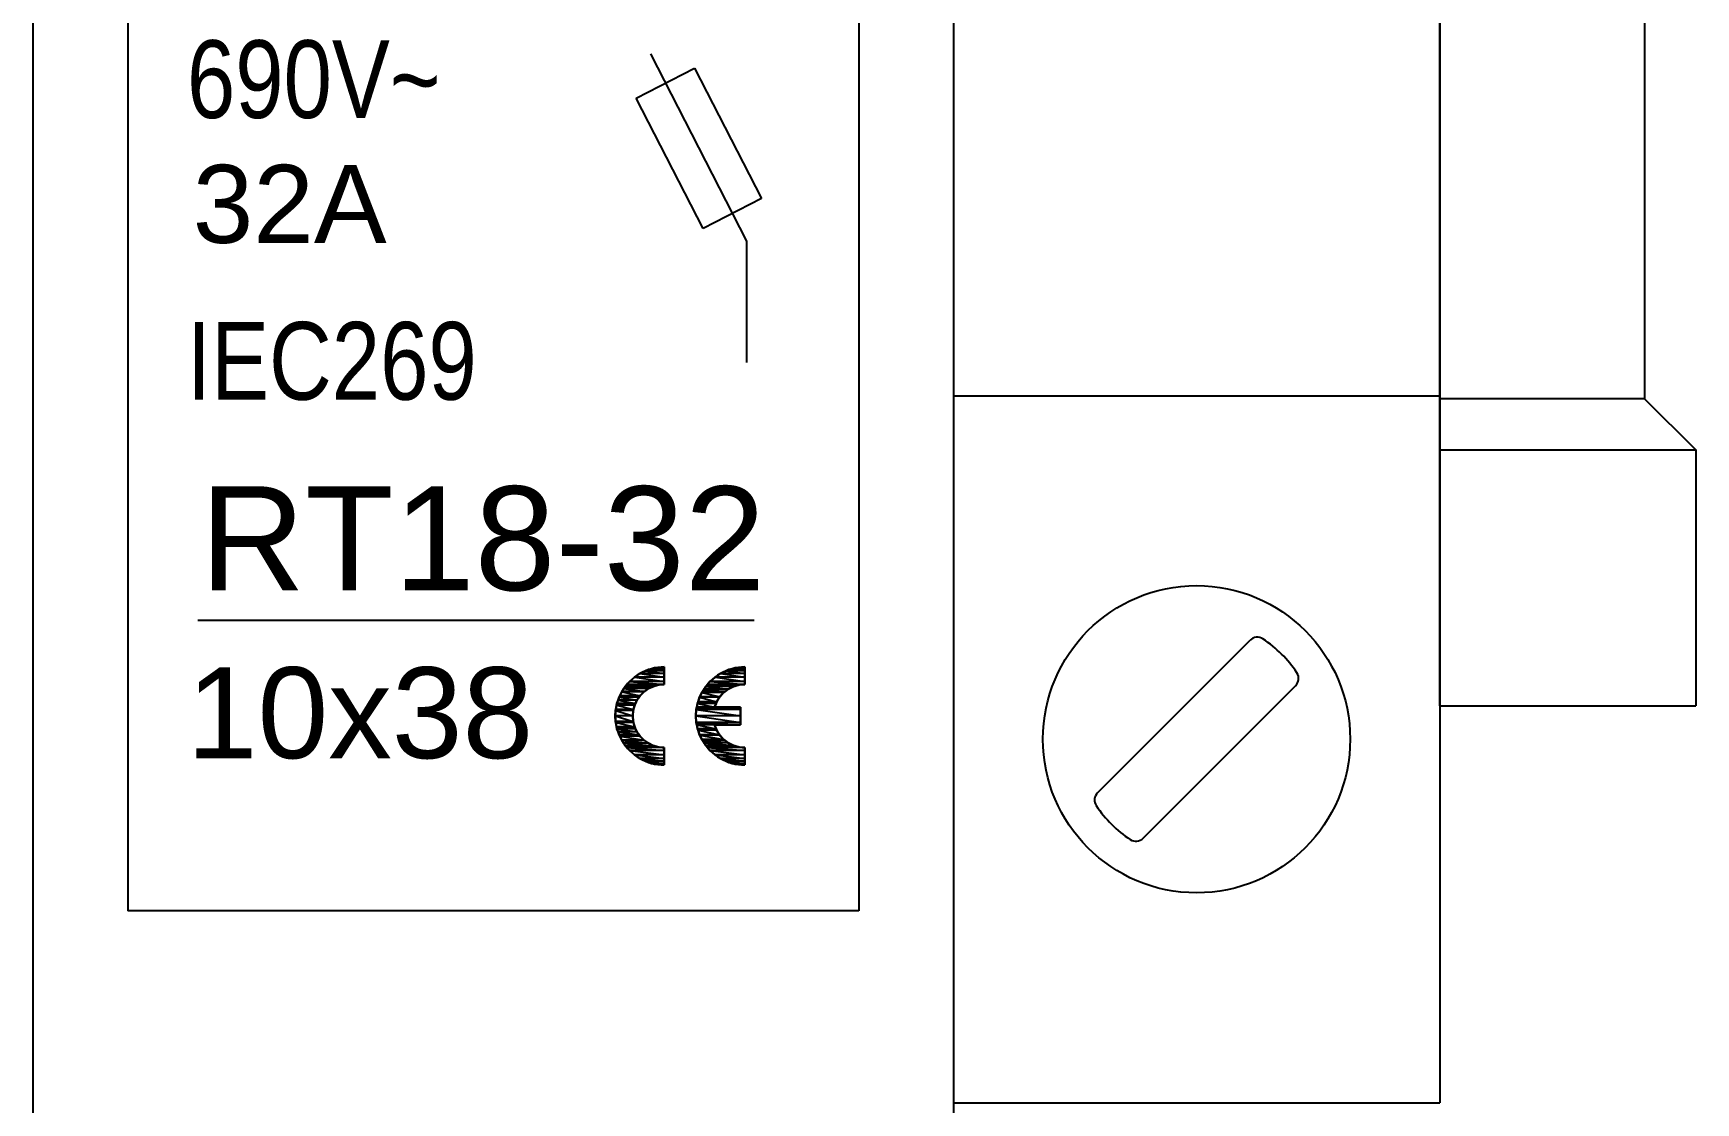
# Model space of a CAD drawing. Header units: millimetres. Extents: x 173893 to 258446, y -176540 to -123824.
# Drawn here: x 192818.97 to 192851.44, y -161989.53 to -161968.64 of the extents above; entities that cross this region are included whole.
import ezdxf

# ---------------------------------------------------------------- set-up
doc = ezdxf.new("R2010")
doc.units = ezdxf.units.MM
doc.header["$LTSCALE"] = 3
doc.layers.add('1', color=3, linetype='Continuous')
doc.layers.add('DUT', color=7, linetype='Continuous')
doc.styles.add('Arial', font='arial.ttf')

msp = doc.modelspace()

# ---------------------------------------------------------------- linework, layer by layer
for p, q in [((192818.967, -162006.235), (192818.967, -161926.754)), ((192836.939, -161926.754), (192836.939, -162006.235)), ((192820.815, -161954.395), (192820.815, -161985.783)), ((192835.091, -161954.395), (192835.091, -161985.783)), ((192831.022, -161969.045), (192832.899, -161972.698)), ((192830.745, -161969.907), (192831.885, -161969.322)), ((192831.885, -161969.322), (192833.194, -161971.869)), ((192832.054, -161972.455), (192830.745, -161969.907)), ((192833.194, -161971.869), (192832.054, -161972.455)), ((192832.899, -161972.698), (192832.899, -161975.072)), ((192822.184, -161980.104), (192833.048, -161980.104)), ((192830.868, -161981.117), (192830.814, -161981.147)), ((192830.925, -161981.092), (192830.868, -161981.117)), ((192830.983, -161981.07), (192830.925, -161981.092)), ((192831.042, -161981.052), (192830.983, -161981.07)), ((192831.103, -161981.037), (192831.042, -161981.052)), ((192831.165, -161981.027), (192831.103, -161981.037)), ((192831.228, -161981.02), (192831.165, -161981.027)), ((192831.292, -161981.018), (192831.228, -161981.02)), ((192831.292, -161981.018), (192831.292, -161981.018)), ((192832.442, -161981.117), (192832.387, -161981.147)), ((192832.498, -161981.092), (192832.442, -161981.117)), ((192832.556, -161981.07), (192832.498, -161981.092)), ((192832.616, -161981.052), (192832.556, -161981.07)), ((192832.677, -161981.037), (192832.616, -161981.052)), ((192832.739, -161981.027), (192832.677, -161981.037)), ((192832.802, -161981.02), (192832.739, -161981.027)), ((192832.866, -161981.018), (192832.802, -161981.02)), ((192832.866, -161981.018), (192832.866, -161981.018)), ((192830.497, -161981.443), (192830.464, -161981.497)), ((192830.534, -161981.391), (192830.497, -161981.443)), ((192830.574, -161981.343), (192830.534, -161981.391)), ((192830.617, -161981.297), (192830.574, -161981.343)), ((192830.662, -161981.255), (192830.617, -161981.297)), ((192830.711, -161981.215), (192830.662, -161981.255)), ((192830.761, -161981.179), (192830.711, -161981.215)), ((192830.814, -161981.147), (192830.761, -161981.179)), ((192830.984, -161981.441), (192830.95, -161981.462)), ((192831.019, -161981.422), (192830.984, -161981.441)), ((192831.055, -161981.406), (192831.019, -161981.422)), ((192831.093, -161981.392), (192831.055, -161981.406)), ((192831.131, -161981.38), (192831.093, -161981.392)), ((192831.17, -161981.371), (192831.131, -161981.38)), ((192831.21, -161981.364), (192831.17, -161981.371)), ((192831.251, -161981.36), (192831.21, -161981.364)), ((192831.292, -161981.359), (192831.251, -161981.36)), ((192831.292, -161981.359), (192831.292, -161981.359)), ((192832.071, -161981.443), (192832.037, -161981.497)), ((192832.108, -161981.391), (192832.071, -161981.443)), ((192832.147, -161981.343), (192832.108, -161981.391)), ((192832.19, -161981.297), (192832.147, -161981.343)), ((192832.236, -161981.255), (192832.19, -161981.297)), ((192832.284, -161981.215), (192832.236, -161981.255)), ((192832.334, -161981.179), (192832.284, -161981.215)), ((192832.387, -161981.147), (192832.334, -161981.179)), ((192832.577, -161981.43), (192832.535, -161981.455)), ((192832.621, -161981.409), (192832.577, -161981.43)), ((192832.668, -161981.391), (192832.621, -161981.409)), ((192832.715, -161981.377), (192832.668, -161981.391)), ((192832.764, -161981.367), (192832.715, -161981.377)), ((192832.814, -161981.361), (192832.764, -161981.367)), ((192832.866, -161981.359), (192832.814, -161981.361)), ((192832.866, -161981.359), (192832.866, -161981.359)), ((192830.367, -161981.73), (192830.353, -161981.79)), ((192830.385, -161981.67), (192830.367, -161981.73)), ((192830.407, -161981.611), (192830.385, -161981.67)), ((192830.433, -161981.553), (192830.407, -161981.611)), ((192830.464, -161981.497), (192830.433, -161981.553)), ((192830.464, -161981.497), (192830.464, -161981.497)), ((192830.722, -161981.74), (192830.708, -161981.778)), ((192830.739, -161981.703), (192830.722, -161981.74)), ((192830.758, -161981.667), (192830.739, -161981.703)), ((192830.78, -161981.632), (192830.758, -161981.667)), ((192830.758, -161981.667), (192830.758, -161981.667)), ((192830.804, -161981.599), (192830.78, -161981.632)), ((192830.829, -161981.567), (192830.804, -161981.599)), ((192830.857, -161981.538), (192830.829, -161981.567)), ((192830.886, -161981.511), (192830.857, -161981.538)), ((192830.917, -161981.485), (192830.886, -161981.511)), ((192830.95, -161981.462), (192830.917, -161981.485)), ((192831.941, -161981.73), (192831.927, -161981.79)), ((192831.959, -161981.67), (192831.941, -161981.73)), ((192831.981, -161981.611), (192831.959, -161981.67)), ((192832.007, -161981.553), (192831.981, -161981.611)), ((192832.037, -161981.497), (192832.007, -161981.553)), ((192832.037, -161981.497), (192832.037, -161981.497)), ((192832.289, -161981.757), (192832.273, -161981.805)), ((192832.309, -161981.71), (192832.289, -161981.757)), ((192832.332, -161981.666), (192832.309, -161981.71)), ((192832.359, -161981.624), (192832.332, -161981.666)), ((192832.388, -161981.584), (192832.359, -161981.624)), ((192832.421, -161981.548), (192832.388, -161981.584)), ((192832.456, -161981.514), (192832.421, -161981.548)), ((192832.495, -161981.483), (192832.456, -161981.514)), ((192832.535, -161981.455), (192832.495, -161981.483)), ((192830.337, -161981.913), (192830.335, -161981.975)), ((192830.335, -161981.975), (192830.337, -161982.037)), ((192830.343, -161981.852), (192830.337, -161981.913)), ((192830.337, -161982.037), (192830.343, -161982.099)), ((192830.353, -161981.79), (192830.343, -161981.852)), ((192830.677, -161981.935), (192830.676, -161981.975)), ((192830.676, -161981.975), (192830.677, -161982.015)), ((192830.681, -161981.895), (192830.677, -161981.935)), ((192830.677, -161982.015), (192830.681, -161982.055)), ((192830.687, -161981.856), (192830.681, -161981.895)), ((192830.681, -161982.055), (192830.687, -161982.094)), ((192830.696, -161981.817), (192830.687, -161981.856)), ((192830.687, -161982.094), (192830.696, -161982.133)), ((192830.708, -161981.778), (192830.696, -161981.817)), ((192831.911, -161981.913), (192831.909, -161981.975)), ((192831.909, -161981.975), (192831.911, -161982.037)), ((192831.917, -161981.852), (192831.911, -161981.913)), ((192831.911, -161982.037), (192831.917, -161982.099)), ((192831.927, -161981.79), (192831.917, -161981.852)), ((192832.273, -161981.805), (192832.781, -161981.805)), ((192832.781, -161981.805), (192832.781, -161982.145)), ((192830.343, -161982.099), (192830.353, -161982.16)), ((192830.353, -161982.16), (192830.367, -161982.221)), ((192830.367, -161982.221), (192830.385, -161982.281)), ((192830.385, -161982.281), (192830.407, -161982.34)), ((192830.407, -161982.34), (192830.433, -161982.397)), ((192830.433, -161982.397), (192830.464, -161982.454)), ((192830.696, -161982.133), (192830.708, -161982.172)), ((192830.708, -161982.172), (192830.722, -161982.21)), ((192830.722, -161982.21), (192830.739, -161982.247)), ((192830.739, -161982.247), (192830.758, -161982.284)), ((192830.758, -161982.284), (192830.758, -161982.284)), ((192830.758, -161982.284), (192830.78, -161982.318)), ((192830.78, -161982.318), (192830.804, -161982.351)), ((192830.804, -161982.351), (192830.829, -161982.383)), ((192830.829, -161982.383), (192830.857, -161982.412)), ((192830.857, -161982.412), (192830.886, -161982.439)), ((192831.917, -161982.099), (192831.927, -161982.16)), ((192831.927, -161982.16), (192831.941, -161982.221)), ((192831.941, -161982.221), (192831.959, -161982.281)), ((192831.959, -161982.281), (192831.981, -161982.34)), ((192831.981, -161982.34), (192832.007, -161982.397)), ((192832.007, -161982.397), (192832.037, -161982.454)), ((192832.273, -161982.145), (192832.781, -161982.145)), ((192832.273, -161982.145), (192832.273, -161982.145)), ((192832.273, -161982.145), (192832.289, -161982.194)), ((192832.289, -161982.194), (192832.309, -161982.24)), ((192832.309, -161982.24), (192832.332, -161982.285)), ((192832.332, -161982.285), (192832.359, -161982.327)), ((192832.359, -161982.327), (192832.388, -161982.366)), ((192832.388, -161982.366), (192832.421, -161982.403)), ((192832.421, -161982.403), (192832.456, -161982.437)), ((192830.464, -161982.454), (192830.464, -161982.454)), ((192830.464, -161982.454), (192830.497, -161982.508)), ((192830.497, -161982.508), (192830.534, -161982.559)), ((192830.534, -161982.559), (192830.574, -161982.608)), ((192830.574, -161982.608), (192830.617, -161982.653)), ((192830.617, -161982.653), (192830.662, -161982.696)), ((192830.662, -161982.696), (192830.711, -161982.735)), ((192830.711, -161982.735), (192830.761, -161982.771)), ((192830.886, -161982.439), (192830.917, -161982.465)), ((192830.917, -161982.465), (192830.95, -161982.488)), ((192830.95, -161982.488), (192830.984, -161982.509)), ((192830.984, -161982.509), (192831.019, -161982.528)), ((192831.019, -161982.528), (192831.055, -161982.545)), ((192831.055, -161982.545), (192831.093, -161982.559)), ((192831.093, -161982.559), (192831.131, -161982.571)), ((192831.131, -161982.571), (192831.17, -161982.58)), ((192831.17, -161982.58), (192831.21, -161982.586)), ((192831.21, -161982.586), (192831.251, -161982.59)), ((192831.251, -161982.59), (192831.292, -161982.592)), ((192832.037, -161982.454), (192832.037, -161982.454)), ((192832.037, -161982.454), (192832.071, -161982.508)), ((192832.071, -161982.508), (192832.108, -161982.559)), ((192832.108, -161982.559), (192832.147, -161982.608)), ((192832.147, -161982.608), (192832.19, -161982.653)), ((192832.19, -161982.653), (192832.236, -161982.696)), ((192832.236, -161982.696), (192832.284, -161982.735)), ((192832.284, -161982.735), (192832.334, -161982.771)), ((192832.456, -161982.437), (192832.495, -161982.468)), ((192832.495, -161982.468), (192832.535, -161982.496)), ((192832.535, -161982.496), (192832.577, -161982.52)), ((192832.577, -161982.52), (192832.621, -161982.541)), ((192832.621, -161982.541), (192832.668, -161982.559)), ((192832.668, -161982.559), (192832.715, -161982.573)), ((192832.715, -161982.573), (192832.764, -161982.584)), ((192832.764, -161982.584), (192832.814, -161982.59)), ((192832.814, -161982.59), (192832.866, -161982.592)), ((192830.761, -161982.771), (192830.814, -161982.804)), ((192830.814, -161982.804), (192830.868, -161982.833)), ((192830.868, -161982.833), (192830.925, -161982.859)), ((192830.925, -161982.859), (192830.983, -161982.881)), ((192830.983, -161982.881), (192831.042, -161982.899)), ((192831.042, -161982.899), (192831.103, -161982.913)), ((192831.103, -161982.913), (192831.165, -161982.924)), ((192831.165, -161982.924), (192831.228, -161982.93)), ((192831.228, -161982.93), (192831.292, -161982.932)), ((192832.334, -161982.771), (192832.387, -161982.804)), ((192832.387, -161982.804), (192832.442, -161982.833)), ((192832.442, -161982.833), (192832.498, -161982.859)), ((192832.498, -161982.859), (192832.556, -161982.881)), ((192832.556, -161982.881), (192832.616, -161982.899)), ((192832.616, -161982.899), (192832.677, -161982.913)), ((192832.677, -161982.913), (192832.739, -161982.924)), ((192832.739, -161982.924), (192832.802, -161982.93)), ((192832.802, -161982.93), (192832.866, -161982.932)), ((192835.091, -161985.783), (192820.815, -161985.783))]:
    msp.add_line(p, q)
at = {"color": 251}
for p, q in [((192830.814, -161981.147), (192830.926, -161981.091)), ((192830.926, -161981.091), (192830.814, -161981.147)), ((192830.926, -161981.091), (192831.045, -161981.051)), ((192831.045, -161981.051), (192830.926, -161981.091)), ((192831.292, -161981.091), (192830.926, -161981.091)), ((192830.926, -161981.091), (192831.292, -161981.147)), ((192830.926, -161981.091), (192831.292, -161981.147)), ((192831.292, -161981.091), (192830.926, -161981.091)), ((192831.045, -161981.051), (192831.167, -161981.027)), ((192831.167, -161981.027), (192831.045, -161981.051)), ((192831.292, -161981.051), (192831.045, -161981.051)), ((192831.045, -161981.051), (192831.292, -161981.091)), ((192831.045, -161981.051), (192831.292, -161981.091)), ((192831.292, -161981.051), (192831.045, -161981.051)), ((192831.167, -161981.027), (192831.292, -161981.018)), ((192831.292, -161981.018), (192831.167, -161981.027)), ((192831.292, -161981.027), (192831.167, -161981.027)), ((192831.167, -161981.027), (192831.292, -161981.051)), ((192831.167, -161981.027), (192831.292, -161981.051)), ((192831.292, -161981.027), (192831.167, -161981.027)), ((192831.292, -161981.018), (192831.292, -161981.027)), ((192831.292, -161981.027), (192831.292, -161981.018)), ((192831.292, -161981.051), (192831.292, -161981.027)), ((192831.292, -161981.027), (192831.292, -161981.051)), ((192831.292, -161981.091), (192831.292, -161981.051)), ((192831.292, -161981.051), (192831.292, -161981.091)), ((192831.292, -161981.147), (192831.292, -161981.091)), ((192831.292, -161981.091), (192831.292, -161981.147)), ((192832.387, -161981.147), (192832.499, -161981.091)), ((192832.499, -161981.091), (192832.387, -161981.147)), ((192832.499, -161981.091), (192832.618, -161981.051)), ((192832.618, -161981.051), (192832.499, -161981.091)), ((192832.866, -161981.091), (192832.499, -161981.091)), ((192832.499, -161981.091), (192832.866, -161981.147)), ((192832.499, -161981.091), (192832.866, -161981.147)), ((192832.866, -161981.091), (192832.499, -161981.091)), ((192832.618, -161981.051), (192832.741, -161981.027)), ((192832.741, -161981.027), (192832.618, -161981.051)), ((192832.866, -161981.051), (192832.618, -161981.051)), ((192832.618, -161981.051), (192832.866, -161981.091)), ((192832.618, -161981.051), (192832.866, -161981.091)), ((192832.866, -161981.051), (192832.618, -161981.051)), ((192832.741, -161981.027), (192832.866, -161981.018)), ((192832.866, -161981.018), (192832.741, -161981.027)), ((192832.866, -161981.027), (192832.741, -161981.027)), ((192832.741, -161981.027), (192832.866, -161981.051)), ((192832.741, -161981.027), (192832.866, -161981.051)), ((192832.866, -161981.027), (192832.741, -161981.027)), ((192832.866, -161981.018), (192832.866, -161981.027)), ((192832.866, -161981.027), (192832.866, -161981.018)), ((192832.866, -161981.051), (192832.866, -161981.027)), ((192832.866, -161981.027), (192832.866, -161981.051)), ((192832.866, -161981.091), (192832.866, -161981.051)), ((192832.866, -161981.051), (192832.866, -161981.091)), ((192832.866, -161981.147), (192832.866, -161981.091)), ((192832.866, -161981.091), (192832.866, -161981.147)), ((192830.464, -161981.497), (192830.501, -161981.441)), ((192830.501, -161981.441), (192830.464, -161981.497)), ((192830.501, -161981.441), (192830.531, -161981.396)), ((192830.531, -161981.396), (192830.501, -161981.441)), ((192830.984, -161981.441), (192830.501, -161981.441)), ((192830.501, -161981.441), (192830.904, -161981.497)), ((192830.501, -161981.441), (192830.904, -161981.497)), ((192830.984, -161981.441), (192830.501, -161981.441)), ((192830.531, -161981.396), (192830.533, -161981.393)), ((192830.533, -161981.393), (192830.531, -161981.396)), ((192831.081, -161981.396), (192830.531, -161981.396)), ((192830.531, -161981.396), (192830.984, -161981.441)), ((192830.531, -161981.396), (192830.984, -161981.441)), ((192831.081, -161981.396), (192830.531, -161981.396)), ((192830.533, -161981.393), (192830.555, -161981.368)), ((192830.555, -161981.368), (192830.533, -161981.393)), ((192831.093, -161981.393), (192830.533, -161981.393)), ((192830.533, -161981.393), (192831.081, -161981.396)), ((192830.533, -161981.393), (192831.081, -161981.396)), ((192831.093, -161981.393), (192830.533, -161981.393)), ((192830.555, -161981.368), (192830.563, -161981.359)), ((192830.563, -161981.359), (192830.555, -161981.368)), ((192831.185, -161981.368), (192830.555, -161981.368)), ((192830.555, -161981.368), (192831.093, -161981.393)), ((192830.555, -161981.368), (192831.093, -161981.393)), ((192831.185, -161981.368), (192830.555, -161981.368)), ((192830.563, -161981.359), (192830.616, -161981.299)), ((192830.616, -161981.299), (192830.563, -161981.359)), ((192831.292, -161981.359), (192830.563, -161981.359)), ((192830.563, -161981.359), (192831.185, -161981.368)), ((192830.563, -161981.359), (192831.185, -161981.368)), ((192831.292, -161981.359), (192830.563, -161981.359)), ((192830.616, -161981.299), (192830.71, -161981.216)), ((192830.71, -161981.216), (192830.616, -161981.299)), ((192831.292, -161981.299), (192830.616, -161981.299)), ((192830.616, -161981.299), (192831.292, -161981.359)), ((192830.616, -161981.299), (192831.292, -161981.359)), ((192831.292, -161981.299), (192830.616, -161981.299)), ((192830.71, -161981.216), (192830.814, -161981.147)), ((192830.814, -161981.147), (192830.71, -161981.216)), ((192831.292, -161981.216), (192830.71, -161981.216)), ((192830.71, -161981.216), (192831.292, -161981.299)), ((192830.71, -161981.216), (192831.292, -161981.299)), ((192831.292, -161981.216), (192830.71, -161981.216)), ((192831.292, -161981.147), (192830.814, -161981.147)), ((192830.814, -161981.147), (192831.292, -161981.216)), ((192830.814, -161981.147), (192831.292, -161981.216)), ((192831.292, -161981.147), (192830.814, -161981.147)), ((192830.904, -161981.497), (192830.984, -161981.441)), ((192830.984, -161981.441), (192830.904, -161981.497)), ((192830.984, -161981.441), (192831.081, -161981.396)), ((192831.081, -161981.396), (192830.984, -161981.441)), ((192831.081, -161981.396), (192831.093, -161981.393)), ((192831.093, -161981.393), (192831.081, -161981.396)), ((192831.093, -161981.393), (192831.185, -161981.368)), ((192831.185, -161981.368), (192831.093, -161981.393)), ((192831.185, -161981.368), (192831.292, -161981.359)), ((192831.292, -161981.359), (192831.185, -161981.368)), ((192831.292, -161981.216), (192831.292, -161981.147)), ((192831.292, -161981.147), (192831.292, -161981.216)), ((192831.292, -161981.299), (192831.292, -161981.216)), ((192831.292, -161981.216), (192831.292, -161981.299)), ((192831.292, -161981.359), (192831.292, -161981.299)), ((192831.292, -161981.299), (192831.292, -161981.359)), ((192832.068, -161981.451), (192832.102, -161981.4)), ((192832.102, -161981.4), (192832.068, -161981.451)), ((192832.102, -161981.4), (192832.107, -161981.393)), ((192832.107, -161981.393), (192832.102, -161981.4)), ((192832.643, -161981.4), (192832.102, -161981.4)), ((192832.102, -161981.4), (192832.542, -161981.451)), ((192832.102, -161981.4), (192832.542, -161981.451)), ((192832.643, -161981.4), (192832.102, -161981.4)), ((192832.107, -161981.393), (192832.127, -161981.369)), ((192832.127, -161981.369), (192832.107, -161981.393)), ((192832.669, -161981.393), (192832.107, -161981.393)), ((192832.107, -161981.393), (192832.643, -161981.4)), ((192832.107, -161981.393), (192832.643, -161981.4)), ((192832.669, -161981.393), (192832.107, -161981.393)), ((192832.127, -161981.369), (192832.136, -161981.359)), ((192832.136, -161981.359), (192832.127, -161981.369)), ((192832.753, -161981.369), (192832.127, -161981.369)), ((192832.127, -161981.369), (192832.669, -161981.393)), ((192832.127, -161981.369), (192832.669, -161981.393)), ((192832.753, -161981.369), (192832.127, -161981.369)), ((192832.136, -161981.359), (192832.189, -161981.299)), ((192832.189, -161981.299), (192832.136, -161981.359)), ((192832.866, -161981.359), (192832.136, -161981.359)), ((192832.136, -161981.359), (192832.753, -161981.369)), ((192832.136, -161981.359), (192832.753, -161981.369)), ((192832.866, -161981.359), (192832.136, -161981.359)), ((192832.189, -161981.299), (192832.283, -161981.216)), ((192832.283, -161981.216), (192832.189, -161981.299)), ((192832.866, -161981.299), (192832.189, -161981.299)), ((192832.189, -161981.299), (192832.866, -161981.359)), ((192832.189, -161981.299), (192832.866, -161981.359)), ((192832.866, -161981.299), (192832.189, -161981.299)), ((192832.283, -161981.216), (192832.387, -161981.147)), ((192832.387, -161981.147), (192832.283, -161981.216)), ((192832.866, -161981.216), (192832.283, -161981.216)), ((192832.283, -161981.216), (192832.866, -161981.299)), ((192832.283, -161981.216), (192832.866, -161981.299)), ((192832.866, -161981.216), (192832.283, -161981.216)), ((192832.866, -161981.147), (192832.387, -161981.147)), ((192832.387, -161981.147), (192832.866, -161981.216)), ((192832.387, -161981.147), (192832.866, -161981.216)), ((192832.866, -161981.147), (192832.387, -161981.147)), ((192832.542, -161981.451), (192832.643, -161981.4)), ((192832.643, -161981.4), (192832.542, -161981.451)), ((192832.643, -161981.4), (192832.669, -161981.393)), ((192832.669, -161981.393), (192832.643, -161981.4)), ((192832.669, -161981.393), (192832.753, -161981.369)), ((192832.753, -161981.369), (192832.669, -161981.393)), ((192832.753, -161981.369), (192832.866, -161981.359)), ((192832.866, -161981.359), (192832.753, -161981.369)), ((192832.866, -161981.216), (192832.866, -161981.147)), ((192832.866, -161981.147), (192832.866, -161981.216)), ((192832.866, -161981.299), (192832.866, -161981.216)), ((192832.866, -161981.216), (192832.866, -161981.299)), ((192832.866, -161981.359), (192832.866, -161981.299)), ((192832.866, -161981.299), (192832.866, -161981.359)), ((192830.344, -161981.85), (192830.361, -161981.764)), ((192830.361, -161981.764), (192830.344, -161981.85)), ((192830.361, -161981.764), (192830.368, -161981.728)), ((192830.368, -161981.728), (192830.361, -161981.764)), ((192830.713, -161981.764), (192830.361, -161981.764)), ((192830.361, -161981.764), (192830.69, -161981.85)), ((192830.361, -161981.764), (192830.69, -161981.85)), ((192830.713, -161981.764), (192830.361, -161981.764)), ((192830.368, -161981.728), (192830.389, -161981.667)), ((192830.389, -161981.667), (192830.368, -161981.728)), ((192830.73, -161981.728), (192830.368, -161981.728)), ((192830.368, -161981.728), (192830.713, -161981.764)), ((192830.368, -161981.728), (192830.713, -161981.764)), ((192830.73, -161981.728), (192830.368, -161981.728)), ((192830.389, -161981.667), (192830.408, -161981.609)), ((192830.408, -161981.609), (192830.389, -161981.667)), ((192830.758, -161981.667), (192830.389, -161981.667)), ((192830.389, -161981.667), (192830.73, -161981.728)), ((192830.389, -161981.667), (192830.73, -161981.728)), ((192830.758, -161981.667), (192830.389, -161981.667)), ((192830.408, -161981.609), (192830.423, -161981.579)), ((192830.423, -161981.579), (192830.408, -161981.609)), ((192830.799, -161981.609), (192830.408, -161981.609)), ((192830.408, -161981.609), (192830.758, -161981.667)), ((192830.408, -161981.609), (192830.758, -161981.667)), ((192830.799, -161981.609), (192830.408, -161981.609)), ((192830.423, -161981.579), (192830.461, -161981.503)), ((192830.461, -161981.503), (192830.423, -161981.579)), ((192830.82, -161981.579), (192830.423, -161981.579)), ((192830.423, -161981.579), (192830.799, -161981.609)), ((192830.423, -161981.579), (192830.799, -161981.609)), ((192830.82, -161981.579), (192830.423, -161981.579)), ((192830.461, -161981.503), (192830.464, -161981.497)), ((192830.464, -161981.497), (192830.461, -161981.503)), ((192830.896, -161981.503), (192830.461, -161981.503)), ((192830.461, -161981.503), (192830.82, -161981.579)), ((192830.461, -161981.503), (192830.82, -161981.579)), ((192830.896, -161981.503), (192830.461, -161981.503)), ((192830.904, -161981.497), (192830.464, -161981.497)), ((192830.464, -161981.497), (192830.896, -161981.503)), ((192830.464, -161981.497), (192830.896, -161981.503)), ((192830.904, -161981.497), (192830.464, -161981.497)), ((192830.69, -161981.85), (192830.713, -161981.764)), ((192830.713, -161981.764), (192830.69, -161981.85)), ((192830.713, -161981.764), (192830.73, -161981.728)), ((192830.73, -161981.728), (192830.713, -161981.764)), ((192830.73, -161981.728), (192830.758, -161981.667)), ((192830.758, -161981.667), (192830.73, -161981.728)), ((192830.758, -161981.667), (192830.799, -161981.609)), ((192830.799, -161981.609), (192830.758, -161981.667)), ((192830.799, -161981.609), (192830.82, -161981.579)), ((192830.82, -161981.579), (192830.799, -161981.609)), ((192830.82, -161981.579), (192830.896, -161981.503)), ((192830.896, -161981.503), (192830.82, -161981.579)), ((192830.896, -161981.503), (192830.904, -161981.497)), ((192830.904, -161981.497), (192830.896, -161981.503)), ((192831.926, -161981.805), (192831.941, -161981.728)), ((192831.941, -161981.728), (192831.926, -161981.805)), ((192831.941, -161981.728), (192831.951, -161981.699)), ((192831.951, -161981.699), (192831.941, -161981.728)), ((192832.303, -161981.728), (192831.941, -161981.728)), ((192831.941, -161981.728), (192832.273, -161981.805)), ((192831.941, -161981.728), (192832.273, -161981.805)), ((192832.303, -161981.728), (192831.941, -161981.728)), ((192831.951, -161981.699), (192831.982, -161981.609)), ((192831.982, -161981.609), (192831.951, -161981.699)), ((192832.314, -161981.699), (192831.951, -161981.699)), ((192831.951, -161981.699), (192832.303, -161981.728)), ((192831.951, -161981.699), (192832.303, -161981.728)), ((192832.314, -161981.699), (192831.951, -161981.699)), ((192831.982, -161981.609), (192831.985, -161981.603)), ((192831.985, -161981.603), (192831.982, -161981.609)), ((192832.37, -161981.609), (192831.982, -161981.609)), ((192831.982, -161981.609), (192832.314, -161981.699)), ((192831.982, -161981.609), (192832.314, -161981.699)), ((192832.37, -161981.609), (192831.982, -161981.609)), ((192831.985, -161981.603), (192832.026, -161981.519)), ((192832.026, -161981.519), (192831.985, -161981.603)), ((192832.374, -161981.603), (192831.985, -161981.603)), ((192831.985, -161981.603), (192832.37, -161981.609)), ((192831.985, -161981.603), (192832.37, -161981.609)), ((192832.374, -161981.603), (192831.985, -161981.603)), ((192832.026, -161981.519), (192832.037, -161981.497)), ((192832.037, -161981.497), (192832.026, -161981.519)), ((192832.451, -161981.519), (192832.026, -161981.519)), ((192832.026, -161981.519), (192832.374, -161981.603)), ((192832.026, -161981.519), (192832.374, -161981.603)), ((192832.451, -161981.519), (192832.026, -161981.519)), ((192832.037, -161981.497), (192832.068, -161981.451)), ((192832.068, -161981.451), (192832.037, -161981.497)), ((192832.48, -161981.497), (192832.037, -161981.497)), ((192832.037, -161981.497), (192832.451, -161981.519)), ((192832.037, -161981.497), (192832.451, -161981.519)), ((192832.48, -161981.497), (192832.037, -161981.497)), ((192832.542, -161981.451), (192832.068, -161981.451)), ((192832.068, -161981.451), (192832.48, -161981.497)), ((192832.068, -161981.451), (192832.48, -161981.497)), ((192832.542, -161981.451), (192832.068, -161981.451)), ((192832.273, -161981.805), (192832.303, -161981.728)), ((192832.303, -161981.728), (192832.273, -161981.805)), ((192832.303, -161981.728), (192832.314, -161981.699)), ((192832.314, -161981.699), (192832.303, -161981.728)), ((192832.314, -161981.699), (192832.37, -161981.609)), ((192832.37, -161981.609), (192832.314, -161981.699)), ((192832.37, -161981.609), (192832.374, -161981.603)), ((192832.374, -161981.603), (192832.37, -161981.609)), ((192832.374, -161981.603), (192832.451, -161981.519)), ((192832.451, -161981.519), (192832.374, -161981.603)), ((192832.451, -161981.519), (192832.48, -161981.497)), ((192832.48, -161981.497), (192832.451, -161981.519)), ((192832.48, -161981.497), (192832.542, -161981.451)), ((192832.542, -161981.451), (192832.48, -161981.497)), ((192830.335, -161981.975), (192830.342, -161981.868)), ((192830.342, -161981.868), (192830.335, -161981.975)), ((192830.676, -161981.975), (192830.335, -161981.975)), ((192830.335, -161981.975), (192830.685, -161982.082)), ((192830.342, -161982.082), (192830.335, -161981.975)), ((192830.335, -161981.975), (192830.685, -161982.082)), ((192830.676, -161981.975), (192830.335, -161981.975)), ((192830.335, -161981.975), (192830.342, -161982.082)), ((192830.342, -161981.868), (192830.344, -161981.85)), ((192830.344, -161981.85), (192830.342, -161981.868)), ((192830.685, -161981.868), (192830.342, -161981.868)), ((192830.342, -161981.868), (192830.676, -161981.975)), ((192830.342, -161981.868), (192830.676, -161981.975)), ((192830.685, -161981.868), (192830.342, -161981.868)), ((192830.685, -161982.082), (192830.342, -161982.082)), ((192830.342, -161982.082), (192830.69, -161982.1)), ((192830.344, -161982.1), (192830.342, -161982.082)), ((192830.342, -161982.082), (192830.69, -161982.1)), ((192830.685, -161982.082), (192830.342, -161982.082)), ((192830.342, -161982.082), (192830.344, -161982.1)), ((192830.69, -161981.85), (192830.344, -161981.85)), ((192830.344, -161981.85), (192830.685, -161981.868)), ((192830.344, -161981.85), (192830.685, -161981.868)), ((192830.69, -161981.85), (192830.344, -161981.85)), ((192830.676, -161981.975), (192830.685, -161981.868)), ((192830.685, -161981.868), (192830.676, -161981.975)), ((192830.685, -161982.082), (192830.676, -161981.975)), ((192830.676, -161981.975), (192830.685, -161982.082)), ((192830.685, -161981.868), (192830.69, -161981.85)), ((192830.69, -161981.85), (192830.685, -161981.868)), ((192830.69, -161982.1), (192830.685, -161982.082)), ((192830.685, -161982.082), (192830.69, -161982.1)), ((192831.909, -161981.975), (192831.917, -161981.85)), ((192831.917, -161981.85), (192831.909, -161981.975)), ((192832.781, -161981.975), (192831.909, -161981.975)), ((192831.909, -161981.975), (192832.781, -161982.1)), ((192831.917, -161982.1), (192831.909, -161981.975)), ((192831.909, -161981.975), (192832.781, -161982.1)), ((192832.781, -161981.975), (192831.909, -161981.975)), ((192831.909, -161981.975), (192831.917, -161982.1)), ((192831.917, -161981.85), (192831.926, -161981.805)), ((192831.926, -161981.805), (192831.917, -161981.85)), ((192832.781, -161981.85), (192831.917, -161981.85)), ((192831.917, -161981.85), (192832.781, -161981.975)), ((192831.917, -161981.85), (192832.781, -161981.975)), ((192832.781, -161981.85), (192831.917, -161981.85)), ((192832.273, -161981.805), (192831.926, -161981.805)), ((192831.926, -161981.805), (192832.781, -161981.85)), ((192831.926, -161981.805), (192832.781, -161981.85)), ((192832.781, -161981.805), (192831.926, -161981.805)), ((192832.273, -161981.805), (192832.781, -161981.805)), ((192832.273, -161981.805), (192832.273, -161981.805)), ((192832.273, -161981.805), (192832.781, -161981.805)), ((192832.781, -161981.85), (192832.781, -161981.805)), ((192832.781, -161981.805), (192832.781, -161981.85)), ((192832.781, -161981.975), (192832.781, -161981.85)), ((192832.781, -161981.85), (192832.781, -161981.975)), ((192832.781, -161982.1), (192832.781, -161981.975)), ((192832.781, -161981.975), (192832.781, -161982.1)), ((192830.69, -161982.1), (192830.344, -161982.1)), ((192830.344, -161982.1), (192830.713, -161982.186)), ((192830.361, -161982.186), (192830.344, -161982.1)), ((192830.344, -161982.1), (192830.713, -161982.186)), ((192830.69, -161982.1), (192830.344, -161982.1)), ((192830.344, -161982.1), (192830.361, -161982.186)), ((192830.713, -161982.186), (192830.361, -161982.186)), ((192830.361, -161982.186), (192830.73, -161982.223)), ((192830.368, -161982.223), (192830.361, -161982.186)), ((192830.361, -161982.186), (192830.73, -161982.223)), ((192830.713, -161982.186), (192830.361, -161982.186)), ((192830.361, -161982.186), (192830.368, -161982.223)), ((192830.73, -161982.223), (192830.368, -161982.223)), ((192830.368, -161982.223), (192830.758, -161982.284)), ((192830.389, -161982.284), (192830.368, -161982.223)), ((192830.368, -161982.223), (192830.758, -161982.284)), ((192830.73, -161982.223), (192830.368, -161982.223)), ((192830.368, -161982.223), (192830.389, -161982.284)), ((192830.758, -161982.284), (192830.389, -161982.284)), ((192830.389, -161982.284), (192830.799, -161982.341)), ((192830.408, -161982.341), (192830.389, -161982.284)), ((192830.389, -161982.284), (192830.799, -161982.341)), ((192830.758, -161982.284), (192830.389, -161982.284)), ((192830.389, -161982.284), (192830.408, -161982.341)), ((192830.799, -161982.341), (192830.408, -161982.341)), ((192830.408, -161982.341), (192830.82, -161982.372)), ((192830.423, -161982.372), (192830.408, -161982.341)), ((192830.408, -161982.341), (192830.82, -161982.372)), ((192830.799, -161982.341), (192830.408, -161982.341)), ((192830.408, -161982.341), (192830.423, -161982.372)), ((192830.82, -161982.372), (192830.423, -161982.372)), ((192830.423, -161982.372), (192830.896, -161982.448)), ((192830.461, -161982.448), (192830.423, -161982.372)), ((192830.423, -161982.372), (192830.896, -161982.448)), ((192830.82, -161982.372), (192830.423, -161982.372)), ((192830.423, -161982.372), (192830.461, -161982.448)), ((192830.713, -161982.186), (192830.69, -161982.1)), ((192830.69, -161982.1), (192830.713, -161982.186)), ((192830.73, -161982.223), (192830.713, -161982.186)), ((192830.713, -161982.186), (192830.73, -161982.223)), ((192830.758, -161982.284), (192830.73, -161982.223)), ((192830.73, -161982.223), (192830.758, -161982.284)), ((192830.799, -161982.341), (192830.758, -161982.284)), ((192830.758, -161982.284), (192830.799, -161982.341)), ((192830.82, -161982.372), (192830.799, -161982.341)), ((192830.799, -161982.341), (192830.82, -161982.372)), ((192830.896, -161982.448), (192830.82, -161982.372)), ((192830.82, -161982.372), (192830.896, -161982.448)), ((192832.781, -161982.1), (192831.917, -161982.1)), ((192831.917, -161982.1), (192832.781, -161982.145)), ((192831.926, -161982.145), (192831.917, -161982.1)), ((192831.917, -161982.1), (192832.781, -161982.145)), ((192832.781, -161982.1), (192831.917, -161982.1)), ((192831.917, -161982.1), (192831.926, -161982.145)), ((192832.781, -161982.145), (192831.926, -161982.145)), ((192831.926, -161982.145), (192832.303, -161982.223)), ((192831.941, -161982.223), (192831.926, -161982.145)), ((192831.926, -161982.145), (192832.303, -161982.223)), ((192832.273, -161982.145), (192831.926, -161982.145)), ((192831.926, -161982.145), (192831.941, -161982.223)), ((192832.303, -161982.223), (192831.941, -161982.223)), ((192831.941, -161982.223), (192832.314, -161982.251)), ((192831.951, -161982.251), (192831.941, -161982.223)), ((192831.941, -161982.223), (192832.314, -161982.251)), ((192832.303, -161982.223), (192831.941, -161982.223)), ((192831.941, -161982.223), (192831.951, -161982.251)), ((192832.314, -161982.251), (192831.951, -161982.251)), ((192831.951, -161982.251), (192832.37, -161982.341)), ((192831.982, -161982.341), (192831.951, -161982.251)), ((192831.951, -161982.251), (192832.37, -161982.341)), ((192832.314, -161982.251), (192831.951, -161982.251)), ((192831.951, -161982.251), (192831.982, -161982.341)), ((192832.37, -161982.341), (192831.982, -161982.341)), ((192831.982, -161982.341), (192832.374, -161982.348)), ((192831.985, -161982.348), (192831.982, -161982.341)), ((192831.982, -161982.341), (192832.374, -161982.348)), ((192832.37, -161982.341), (192831.982, -161982.341)), ((192831.982, -161982.341), (192831.985, -161982.348)), ((192832.374, -161982.348), (192831.985, -161982.348)), ((192831.985, -161982.348), (192832.451, -161982.432)), ((192832.026, -161982.432), (192831.985, -161982.348)), ((192831.985, -161982.348), (192832.451, -161982.432)), ((192832.374, -161982.348), (192831.985, -161982.348)), ((192831.985, -161982.348), (192832.026, -161982.432)), ((192832.273, -161982.145), (192832.781, -161982.145)), ((192832.273, -161982.145), (192832.273, -161982.145)), ((192832.303, -161982.223), (192832.273, -161982.145)), ((192832.273, -161982.145), (192832.781, -161982.145)), ((192832.273, -161982.145), (192832.303, -161982.223)), ((192832.314, -161982.251), (192832.303, -161982.223)), ((192832.303, -161982.223), (192832.314, -161982.251)), ((192832.37, -161982.341), (192832.314, -161982.251)), ((192832.314, -161982.251), (192832.37, -161982.341)), ((192832.374, -161982.348), (192832.37, -161982.341)), ((192832.37, -161982.341), (192832.374, -161982.348)), ((192832.451, -161982.432), (192832.374, -161982.348)), ((192832.374, -161982.348), (192832.451, -161982.432)), ((192832.781, -161982.145), (192832.781, -161982.1)), ((192832.781, -161982.1), (192832.781, -161982.145)), ((192830.896, -161982.448), (192830.461, -161982.448)), ((192830.461, -161982.448), (192830.904, -161982.454)), ((192830.464, -161982.454), (192830.461, -161982.448)), ((192830.461, -161982.448), (192830.904, -161982.454)), ((192830.896, -161982.448), (192830.461, -161982.448)), ((192830.461, -161982.448), (192830.464, -161982.454)), ((192830.904, -161982.454), (192830.464, -161982.454)), ((192830.464, -161982.454), (192830.984, -161982.509)), ((192830.501, -161982.509), (192830.464, -161982.454)), ((192830.464, -161982.454), (192830.984, -161982.509)), ((192830.904, -161982.454), (192830.464, -161982.454)), ((192830.464, -161982.454), (192830.501, -161982.509)), ((192830.984, -161982.509), (192830.501, -161982.509)), ((192830.501, -161982.509), (192831.081, -161982.555)), ((192830.531, -161982.555), (192830.501, -161982.509)), ((192830.501, -161982.509), (192831.081, -161982.555)), ((192830.984, -161982.509), (192830.501, -161982.509)), ((192830.501, -161982.509), (192830.531, -161982.555)), ((192831.081, -161982.555), (192830.531, -161982.555)), ((192830.531, -161982.555), (192831.093, -161982.558)), ((192830.533, -161982.558), (192830.531, -161982.555)), ((192830.531, -161982.555), (192831.093, -161982.558)), ((192831.081, -161982.555), (192830.531, -161982.555)), ((192830.531, -161982.555), (192830.533, -161982.558)), ((192831.093, -161982.558), (192830.533, -161982.558)), ((192830.533, -161982.558), (192831.185, -161982.583)), ((192830.555, -161982.583), (192830.533, -161982.558)), ((192830.533, -161982.558), (192831.185, -161982.583)), ((192831.093, -161982.558), (192830.533, -161982.558)), ((192830.533, -161982.558), (192830.555, -161982.583)), ((192831.185, -161982.583), (192830.555, -161982.583)), ((192830.555, -161982.583), (192831.292, -161982.592)), ((192830.563, -161982.592), (192830.555, -161982.583)), ((192830.555, -161982.583), (192831.292, -161982.592)), ((192831.185, -161982.583), (192830.555, -161982.583)), ((192830.555, -161982.583), (192830.563, -161982.592)), ((192831.292, -161982.592), (192830.563, -161982.592)), ((192830.563, -161982.592), (192831.292, -161982.652)), ((192830.616, -161982.652), (192830.563, -161982.592)), ((192830.563, -161982.592), (192831.292, -161982.652)), ((192831.292, -161982.592), (192830.563, -161982.592)), ((192830.563, -161982.592), (192830.616, -161982.652)), ((192831.292, -161982.652), (192830.616, -161982.652)), ((192830.616, -161982.652), (192831.292, -161982.734)), ((192830.71, -161982.734), (192830.616, -161982.652)), ((192830.616, -161982.652), (192831.292, -161982.734)), ((192831.292, -161982.652), (192830.616, -161982.652)), ((192830.616, -161982.652), (192830.71, -161982.734)), ((192831.292, -161982.734), (192830.71, -161982.734)), ((192830.71, -161982.734), (192831.292, -161982.804)), ((192830.814, -161982.804), (192830.71, -161982.734)), ((192830.71, -161982.734), (192831.292, -161982.804)), ((192831.292, -161982.734), (192830.71, -161982.734)), ((192830.71, -161982.734), (192830.814, -161982.804)), ((192830.904, -161982.454), (192830.896, -161982.448)), ((192830.896, -161982.448), (192830.904, -161982.454)), ((192830.984, -161982.509), (192830.904, -161982.454)), ((192830.904, -161982.454), (192830.984, -161982.509)), ((192831.081, -161982.555), (192830.984, -161982.509)), ((192830.984, -161982.509), (192831.081, -161982.555)), ((192831.093, -161982.558), (192831.081, -161982.555)), ((192831.081, -161982.555), (192831.093, -161982.558)), ((192831.185, -161982.583), (192831.093, -161982.558)), ((192831.093, -161982.558), (192831.185, -161982.583)), ((192831.292, -161982.592), (192831.185, -161982.583)), ((192831.185, -161982.583), (192831.292, -161982.592)), ((192831.292, -161982.652), (192831.292, -161982.592)), ((192831.292, -161982.592), (192831.292, -161982.652)), ((192831.292, -161982.734), (192831.292, -161982.652)), ((192831.292, -161982.652), (192831.292, -161982.734)), ((192831.292, -161982.804), (192831.292, -161982.734)), ((192831.292, -161982.734), (192831.292, -161982.804)), ((192832.451, -161982.432), (192832.026, -161982.432)), ((192832.026, -161982.432), (192832.48, -161982.454)), ((192832.037, -161982.454), (192832.026, -161982.432)), ((192832.026, -161982.432), (192832.48, -161982.454)), ((192832.451, -161982.432), (192832.026, -161982.432)), ((192832.026, -161982.432), (192832.037, -161982.454)), ((192832.48, -161982.454), (192832.037, -161982.454)), ((192832.037, -161982.454), (192832.542, -161982.5)), ((192832.068, -161982.5), (192832.037, -161982.454)), ((192832.037, -161982.454), (192832.542, -161982.5)), ((192832.48, -161982.454), (192832.037, -161982.454)), ((192832.037, -161982.454), (192832.068, -161982.5)), ((192832.542, -161982.5), (192832.068, -161982.5)), ((192832.068, -161982.5), (192832.643, -161982.55)), ((192832.102, -161982.55), (192832.068, -161982.5)), ((192832.068, -161982.5), (192832.643, -161982.55)), ((192832.542, -161982.5), (192832.068, -161982.5)), ((192832.068, -161982.5), (192832.102, -161982.55)), ((192832.643, -161982.55), (192832.102, -161982.55)), ((192832.102, -161982.55), (192832.669, -161982.558)), ((192832.107, -161982.558), (192832.102, -161982.55)), ((192832.102, -161982.55), (192832.669, -161982.558)), ((192832.643, -161982.55), (192832.102, -161982.55)), ((192832.102, -161982.55), (192832.107, -161982.558)), ((192832.669, -161982.558), (192832.107, -161982.558)), ((192832.107, -161982.558), (192832.753, -161982.581)), ((192832.127, -161982.581), (192832.107, -161982.558)), ((192832.107, -161982.558), (192832.753, -161982.581)), ((192832.669, -161982.558), (192832.107, -161982.558)), ((192832.107, -161982.558), (192832.127, -161982.581)), ((192832.753, -161982.581), (192832.127, -161982.581)), ((192832.127, -161982.581), (192832.866, -161982.592)), ((192832.136, -161982.592), (192832.127, -161982.581)), ((192832.127, -161982.581), (192832.866, -161982.592)), ((192832.753, -161982.581), (192832.127, -161982.581)), ((192832.127, -161982.581), (192832.136, -161982.592)), ((192832.866, -161982.592), (192832.136, -161982.592)), ((192832.136, -161982.592), (192832.866, -161982.652)), ((192832.189, -161982.652), (192832.136, -161982.592)), ((192832.136, -161982.592), (192832.866, -161982.652)), ((192832.866, -161982.592), (192832.136, -161982.592)), ((192832.136, -161982.592), (192832.189, -161982.652)), ((192832.866, -161982.652), (192832.189, -161982.652)), ((192832.189, -161982.652), (192832.866, -161982.734)), ((192832.283, -161982.734), (192832.189, -161982.652)), ((192832.189, -161982.652), (192832.866, -161982.734)), ((192832.866, -161982.652), (192832.189, -161982.652)), ((192832.189, -161982.652), (192832.283, -161982.734)), ((192832.866, -161982.734), (192832.283, -161982.734)), ((192832.283, -161982.734), (192832.866, -161982.804)), ((192832.387, -161982.804), (192832.283, -161982.734)), ((192832.283, -161982.734), (192832.866, -161982.804)), ((192832.866, -161982.734), (192832.283, -161982.734)), ((192832.283, -161982.734), (192832.387, -161982.804)), ((192832.48, -161982.454), (192832.451, -161982.432)), ((192832.451, -161982.432), (192832.48, -161982.454)), ((192832.542, -161982.5), (192832.48, -161982.454)), ((192832.48, -161982.454), (192832.542, -161982.5)), ((192832.643, -161982.55), (192832.542, -161982.5)), ((192832.542, -161982.5), (192832.643, -161982.55)), ((192832.669, -161982.558), (192832.643, -161982.55)), ((192832.643, -161982.55), (192832.669, -161982.558)), ((192832.753, -161982.581), (192832.669, -161982.558)), ((192832.669, -161982.558), (192832.753, -161982.581)), ((192832.866, -161982.592), (192832.753, -161982.581)), ((192832.753, -161982.581), (192832.866, -161982.592)), ((192832.866, -161982.652), (192832.866, -161982.592)), ((192832.866, -161982.592), (192832.866, -161982.652)), ((192832.866, -161982.734), (192832.866, -161982.652)), ((192832.866, -161982.652), (192832.866, -161982.734)), ((192832.866, -161982.804), (192832.866, -161982.734)), ((192832.866, -161982.734), (192832.866, -161982.804)), ((192831.292, -161982.804), (192830.814, -161982.804)), ((192830.814, -161982.804), (192831.292, -161982.859)), ((192830.926, -161982.859), (192830.814, -161982.804)), ((192830.814, -161982.804), (192831.292, -161982.859)), ((192831.292, -161982.804), (192830.814, -161982.804)), ((192830.814, -161982.804), (192830.926, -161982.859)), ((192831.292, -161982.859), (192830.926, -161982.859)), ((192830.926, -161982.859), (192831.292, -161982.9)), ((192831.045, -161982.9), (192830.926, -161982.859)), ((192830.926, -161982.859), (192831.292, -161982.9)), ((192831.292, -161982.859), (192830.926, -161982.859)), ((192830.926, -161982.859), (192831.045, -161982.9)), ((192831.292, -161982.9), (192831.045, -161982.9)), ((192831.045, -161982.9), (192831.292, -161982.924)), ((192831.167, -161982.924), (192831.045, -161982.9)), ((192831.045, -161982.9), (192831.292, -161982.924)), ((192831.292, -161982.9), (192831.045, -161982.9)), ((192831.045, -161982.9), (192831.167, -161982.924)), ((192831.292, -161982.924), (192831.167, -161982.924)), ((192831.167, -161982.924), (192831.292, -161982.932)), ((192831.292, -161982.924), (192831.167, -161982.924)), ((192831.292, -161982.932), (192831.167, -161982.924)), ((192831.292, -161982.859), (192831.292, -161982.804)), ((192831.292, -161982.804), (192831.292, -161982.859)), ((192831.292, -161982.9), (192831.292, -161982.859)), ((192831.292, -161982.859), (192831.292, -161982.9)), ((192831.292, -161982.924), (192831.292, -161982.9)), ((192831.292, -161982.9), (192831.292, -161982.924)), ((192831.292, -161982.932), (192831.292, -161982.924)), ((192831.292, -161982.924), (192831.292, -161982.932)), ((192832.866, -161982.804), (192832.387, -161982.804)), ((192832.387, -161982.804), (192832.866, -161982.859)), ((192832.499, -161982.859), (192832.387, -161982.804)), ((192832.387, -161982.804), (192832.866, -161982.859)), ((192832.866, -161982.804), (192832.387, -161982.804)), ((192832.387, -161982.804), (192832.499, -161982.859)), ((192832.866, -161982.859), (192832.499, -161982.859)), ((192832.499, -161982.859), (192832.866, -161982.9)), ((192832.618, -161982.9), (192832.499, -161982.859)), ((192832.499, -161982.859), (192832.866, -161982.9)), ((192832.866, -161982.859), (192832.499, -161982.859)), ((192832.499, -161982.859), (192832.618, -161982.9)), ((192832.866, -161982.9), (192832.618, -161982.9)), ((192832.618, -161982.9), (192832.866, -161982.924)), ((192832.741, -161982.924), (192832.618, -161982.9)), ((192832.618, -161982.9), (192832.866, -161982.924)), ((192832.866, -161982.9), (192832.618, -161982.9)), ((192832.618, -161982.9), (192832.741, -161982.924)), ((192832.866, -161982.924), (192832.741, -161982.924)), ((192832.741, -161982.924), (192832.866, -161982.932)), ((192832.866, -161982.924), (192832.741, -161982.924)), ((192832.866, -161982.932), (192832.741, -161982.924)), ((192832.866, -161982.859), (192832.866, -161982.804)), ((192832.866, -161982.804), (192832.866, -161982.859)), ((192832.866, -161982.9), (192832.866, -161982.859)), ((192832.866, -161982.859), (192832.866, -161982.9)), ((192832.866, -161982.924), (192832.866, -161982.9)), ((192832.866, -161982.9), (192832.866, -161982.924)), ((192832.866, -161982.932), (192832.866, -161982.924)), ((192832.866, -161982.924), (192832.866, -161982.932))]:
    msp.add_line(p, q, dxfattribs=at)
at = {"layer": '1', "color": 7}
for p, q in [((192836.939, -161939.029), (192836.939, -161989.529)), ((192846.439, -161939.029), (192846.439, -161989.529)), ((192846.439, -161981.779), (192846.439, -161946.779)), ((192850.439, -161952.779), (192850.439, -161975.779)), ((192846.439, -161975.729), (192836.939, -161975.729)), ((192850.439, -161975.779), (192846.439, -161975.779)), ((192850.439, -161975.779), (192851.439, -161976.779)), ((192846.439, -161976.779), (192851.439, -161976.779)), ((192851.439, -161976.779), (192851.439, -161981.779)), ((192839.754, -161983.474), (192842.734, -161980.495)), ((192840.643, -161984.363), (192843.623, -161981.384)), ((192846.439, -161981.779), (192851.439, -161981.779)), ((192836.939, -161989.529), (192846.439, -161989.529))]:
    msp.add_line(p, q, dxfattribs=at)
msp.add_circle((192841.689, -161982.429), 3, dxfattribs=at)
for centre, radius, start, end in [((192842.875, -161980.636), 0.2, 56.4992, 135), ((192841.689, -161982.429), 2.35, 33.5008, 56.4992), ((192843.482, -161981.242), 0.2, 315, 33.5008), ((192839.896, -161983.616), 0.2, 135, 213.5008), ((192841.689, -161982.429), 2.35, 213.5008, 236.4992), ((192840.502, -161984.222), 0.2, 236.4992, 315)]:
    msp.add_arc(centre, radius, start, end, dxfattribs=at)

# ---------------------------------------------------------------- texts
at = {"layer": 'DUT', "color": 251, "style": 'Arial', "oblique": 0, "width": 0.8}
for s, p in [('690V~', (192821.969, -161970.296)), ('IEC269', (192821.969, -161975.798))]:
    msp.add_text(s, height=1.5186, dxfattribs=at).set_placement(p)
at = {"layer": 'DUT', "color": 250, "style": 'Arial', "oblique": 0}
msp.add_text('32A', height=1.524, dxfattribs=at).set_placement((192822.081, -161972.735))
at = {"layer": 'DUT', "color": 251, "style": 'Arial', "oblique": 0}
for s, height, p in [('RT18-32', 2.032, (192822.225, -161979.521)), ('10x38', 1.778, (192821.966, -161982.8))]:
    msp.add_text(s, height=height, dxfattribs=at).set_placement(p)

doc.saveas('drawing.dxf')
